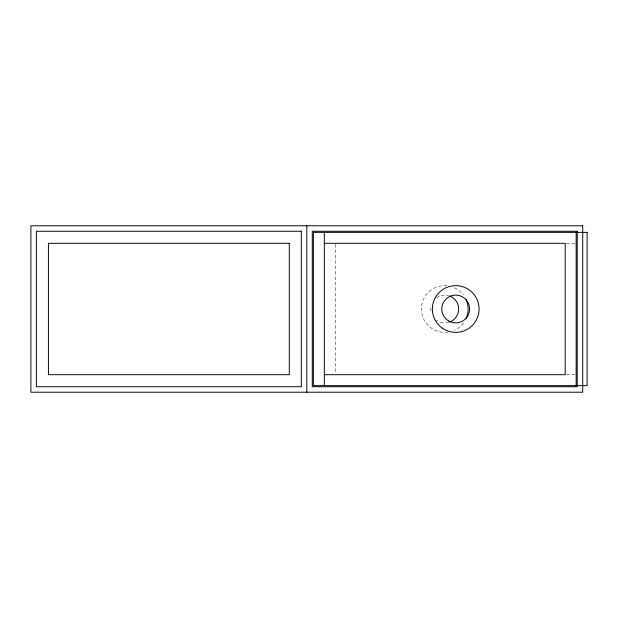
<?xml version="1.0" encoding="UTF-8"?>
<svg xmlns="http://www.w3.org/2000/svg" width="618" height="618" viewBox="0 0 618 618"><rect width="100%" height="100%" fill="white"/><g stroke="black" fill="none" stroke-linecap="round" stroke-linejoin="round"><path stroke-width="0.46" stroke-dasharray="3.09 2.32" d="M566.513 243.307L575.188 243.307M566.513 374.693L576.154 374.693M335.28 244.264L335.28 373.736M448.683 322.341A13.905 13.905 0 0 1 436.432 320.132M431.001 310.978A13.905 13.905 0 0 1 431.001 307.022M436.432 297.868A13.905 13.905 0 0 1 448.683 295.659M463.469 322.998A23.36 23.36 0 0 1 454.469 330.251M448.089 332.121A23.36 23.36 0 0 1 421.406 309A23.36 23.36 0 0 1 448.089 285.879M454.469 287.749A23.36 23.36 0 0 1 463.469 295.002"/><path stroke-width="0.93" d="M324.326 243.307L565.2 243.307L565.2 374.693L324.326 374.693M576.154 232.36L576.154 385.64M324.326 232.36L324.326 385.64M306.814 225.786L306.814 392.214M449.626 295.968A13.905 13.905 0 0 1 449.626 322.032M466.018 299.297A23.36 23.36 0 0 1 466.018 318.703M582.72 225.786L30.9 225.786L30.9 392.214L582.72 392.214L582.72 225.786M301.337 231.263L36.377 231.263L36.377 386.737L301.337 386.737L301.337 231.263M577.243 231.263L312.283 231.263L312.283 386.737L577.243 386.737L577.243 231.263M587.1 232.36L313.38 232.36L313.38 385.64L587.1 385.64L587.1 232.36M289.294 243.307L48.42 243.307L48.42 374.693L289.294 374.693L289.294 243.307M442.264 328.096A23.36 23.36 0 0 0 478.981 311.101A23.36 23.36 0 0 0 445.902 287.803A23.36 23.36 0 0 0 442.264 328.096M448.761 321.043A13.905 13.905 0 0 0 469.618 309A13.905 13.905 0 0 0 448.761 296.957A13.905 13.905 0 0 0 448.761 321.043"/></g></svg>
